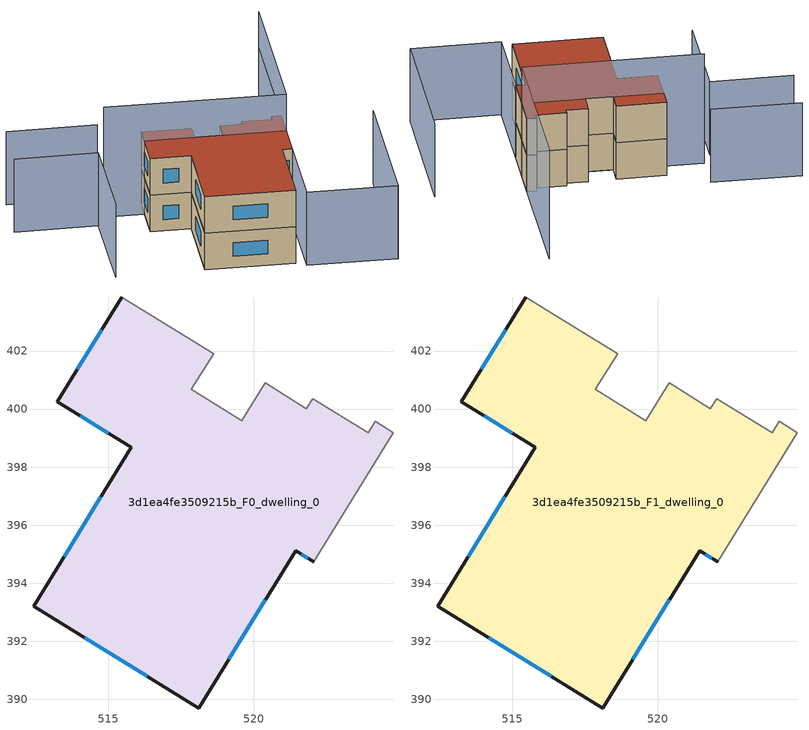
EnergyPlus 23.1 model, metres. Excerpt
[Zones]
3d1ea4fe3509215b_F0_dwelling_0
 floor ground (EU_floor_Construction): 524.19,399.57 524.82,399.19 522.07,394.74 521.45,395.12 518.11,389.7 512.42,393.21 515.79,398.68 513.24,400.25 515.46,403.86 518.62,401.91 517.86,400.68 519.59,399.6 520.4,400.9 521.82,400.02 522.03,400.36 523.95,399.18 z0
 wall outside (EU_wall_Construction): 515.46,403.86 513.24,400.25 515.79,398.68 512.42,393.21 518.11,389.7 521.45,395.12 522.07,394.74 z0:3
 wall adiabatic (EU_wall_Construction): 522.07,394.74 524.82,399.19 524.19,399.57 523.95,399.18 522.03,400.36 521.82,400.02 520.4,400.9 519.59,399.6 517.86,400.68 518.62,401.91 515.46,403.86 z0:3
 window (EU_Window_Construction): 514.77,402.74 513.93,401.38 / 521.64,395 521.87,394.86 / 519.15,391.39 520.41,393.43 / 514.19,392.12 516.33,390.79 / 514.74,396.98 513.47,394.91 / 514.03,399.76 515,399.17 z0.93:2.07
3d1ea4fe3509215b_F1_dwelling_0
 floor to 3d1ea4fe3509215b_F0_dwelling_0 (EU_floor_Construction): 524.19,399.57 524.82,399.19 522.07,394.74 521.45,395.12 518.11,389.7 512.42,393.21 515.79,398.68 513.24,400.25 515.46,403.86 518.62,401.91 517.86,400.68 519.59,399.6 520.4,400.9 521.82,400.02 522.03,400.36 523.95,399.18 z3
 wall outside (EU_wall_Construction): 515.46,403.86 513.24,400.25 515.79,398.68 512.42,393.21 518.11,389.7 521.45,395.12 522.07,394.74 z3:6
 wall adiabatic (EU_wall_Construction): 522.07,394.74 524.82,399.19 524.19,399.57 523.95,399.18 522.03,400.36 521.82,400.02 520.4,400.9 519.59,399.6 517.86,400.68 518.62,401.91 515.46,403.86 z3:6
 window (EU_Window_Construction): 514.77,402.74 513.93,401.38 / 521.64,395 521.87,394.86 / 519.15,391.39 520.41,393.43 / 514.19,392.12 516.33,390.79 / 514.74,396.98 513.47,394.91 / 514.03,399.76 515,399.17 z3.93:5.07
 roof outside (EU_roof_Construction): 522.07,394.74 524.82,399.19 524.19,399.57 523.95,399.18 522.03,400.36 521.82,400.02 520.4,400.9 519.59,399.6 517.86,400.68 518.62,401.91 515.46,403.86 513.24,400.25 515.79,398.68 512.42,393.21 518.11,389.7 521.45,395.12 z6
shading: 524.18,385.41 530.36,395.4 / 524.18,385.41 518.48,388.94 / 518.48,388.94 530.34,408.11 / 505.72,406.65 510.98,403.45 / 510.98,403.45 506.78,396.56 / 513.73,406.75 508.03,410.28 z0:6; 530.34,408.11 523.56,397.15 / 523.56,397.15 512.16,404.21 z0:9
[Building]
EU S2 Campaign: North Axis=0; Terrain=City; Solar Distribution=FullExterior
[Site:Location]
Montreal-Trudeau.Intl.AP: Latitude=45.4667; Longitude=-73.75; Time Zone=-5; Elevation=36
[SizingPeriod:WeatherFileDays]
AnnualSizingPeriod: Begin Month=1; Begin Day of Month=1; End Month=12; End Day of Month=31; Day of Week for Start Day=Monday; Use Weather File Daylight Saving Period=No; Use Weather File Rain and Snow Indicators=No
[MATERIAL]
EU_InternalMass_Material: Roughness=MediumRough; Thickness=0.1; Conductivity=1; Density=1800; Specific Heat=900; Thermal Absorptance=0.9; Solar Absorptance=0.7; Visible Absorptance=0.7
[MATERIAL:NOMASS] Roughness=MediumRough; Thermal Absorptance=0.9; Solar Absorptance=0.7; Visible Absorptance=0.7
Name | Thermal Resistance
EU_wall_NoMass; EU_floor_NoMass | 1.51479
EU_roof_NoMass | 2.84114
[WINDOWMATERIAL:SIMPLEGLAZINGSYSTEM]
EU_Window_SimpleGlazing: UFactor=3.53504; Solar Heat Gain Coefficient=0.8; Visible Transmittance=0.8
[CONSTRUCTION]
EU_wall_Construction: EU_wall_NoMass
EU_roof_Construction: EU_roof_NoMass
EU_floor_Construction: EU_floor_NoMass
EU_Window_Construction: EU_Window_SimpleGlazing
EU_InternalMass_Construction: EU_InternalMass_Material
[ZONE] Type=1; Multiplier=1; Ceiling Height=autocalculate; Floor Area=autocalculate; Part of Total Floor Area=Yes
Name | Volume
3d1ea4fe3509215b_F0_dwelling_0 | 257.993
3d1ea4fe3509215b_F1_dwelling_0 | 257.99
[INTERNALMASS] Construction=EU_InternalMass_Construction; Surface Area=85.9976
Name | Zone or ZoneList
3d1ea4fe3509215b_F0_dwelling_0_EU_InternalMass | 3d1ea4fe3509215b_F0_dwelling_0
3d1ea4fe3509215b_F1_dwelling_0_EU_InternalMass | 3d1ea4fe3509215b_F1_dwelling_0
[OTHEREQUIPMENT] Fuel Type=Electricity; Design Level Calculation Method=Watts/Area; Power per Zone Floor Area=1; Fraction Latent=0; Fraction Radiant=0; Fraction Lost=0; Carbon Dioxide Generation Rate=0; EndUse Subcategory=EU_Step8_InternalGains
Name | Zone or ZoneList or Space or SpaceList | Schedule
EU_Step8_InternalGain_3d1ea4fe3509215b_F0_dwelling_0_f000 | 3d1ea4fe3509215b_F0_dwelling_0 | EU_Step8_GainSchedule_3d1ea4fe3509215b_F0_dwelling_0_f000
EU_Step8_InternalGain_3d1ea4fe3509215b_F1_dwelling_0_f000 | 3d1ea4fe3509215b_F1_dwelling_0 | EU_Step8_GainSchedule_3d1ea4fe3509215b_F1_dwelling_0_f000
[ZONEVENTILATION:DESIGNFLOWRATE] Schedule=EU_AlwaysOn; Design Flow Rate Calculation Method=AirChanges/Hour; Air Changes per Hour=0.775154; Ventilation Type=Natural; Fan Pressure Rise=0; Fan Total Efficiency=1; Constant Term Coefficient=1; Temperature Term Coefficient=0; Velocity Term Coefficient=0; Velocity Squared Term Coefficient=0; Minimum Indoor Temperature=-100; Maximum Indoor Temperature=100; Delta Temperature=-100; Minimum Outdoor Temperature=-100; Maximum Outdoor Temperature=100; Maximum Wind Speed=40
Name | Zone or ZoneList or Space or SpaceList
EU_ConstantAir_3d1ea4fe3509215b_F0_dwelling_0 | 3d1ea4fe3509215b_F0_dwelling_0
EU_ConstantAir_3d1ea4fe3509215b_F1_dwelling_0 | 3d1ea4fe3509215b_F1_dwelling_0
[HVACTEMPLATE:THERMOSTAT] Constant Heating Setpoint=20; Constant Cooling Setpoint=50
EU_HeatOnly_3d1ea4fe3509215b_F0_dwelling_0; EU_HeatOnly_3d1ea4fe3509215b_F1_dwelling_0
[HVACTEMPLATE:ZONE:IDEALLOADSAIRSYSTEM] System Availability Schedule=EU_AlwaysOn; Maximum Heating Supply Air Temperature=50; Minimum Cooling Supply Air Temperature=13; Maximum Heating Supply Air Humidity Ratio=0.0156; Minimum Cooling Supply Air Humidity Ratio=0.0077; Heating Limit=NoLimit; Cooling Limit=NoLimit; Heating Availability Schedule=EU_AlwaysOn; Cooling Availability Schedule=EU_CoolingOff; Dehumidification Control Type=ConstantSensibleHeatRatio; Cooling Sensible Heat Ratio=0.7; Dehumidification Setpoint=60; Humidification Control Type=None; Humidification Setpoint=30; Outdoor Air Method=None; Outdoor Air Flow Rate per Person=0.00944; Outdoor Air Flow Rate per Zone Floor Area=0; Outdoor Air Flow Rate per Zone=0; Demand Controlled Ventilation Type=None; Outdoor Air Economizer Type=NoEconomizer; Heat Recovery Type=None; Sensible Heat Recovery Effectiveness=0.7; Latent Heat Recovery Effectiveness=0.65
Name | Template Thermostat
3d1ea4fe3509215b_F0_dwelling_0 | EU_HeatOnly_3d1ea4fe3509215b_F0_dwelling_0
3d1ea4fe3509215b_F1_dwelling_0 | EU_HeatOnly_3d1ea4fe3509215b_F1_dwelling_0
[SIZING:ZONE] Zone Cooling Design Supply Air Temperature Input Method=SupplyAirTemperature; Zone Cooling Design Supply Air Temperature=13; Zone Heating Design Supply Air Temperature Input Method=SupplyAirTemperature; Zone Heating Design Supply Air Temperature=50; Zone Cooling Design Supply Air Humidity Ratio=0.008; Zone Heating Design Supply Air Humidity Ratio=0.008; Cooling Design Air Flow Method=DesignDay; Cooling Design Air Flow Rate=0; Cooling Minimum Air Flow per Zone Floor Area=0.000762; Cooling Minimum Air Flow=0; Cooling Minimum Air Flow Fraction=0.2; Heating Design Air Flow Method=DesignDay; Heating Design Air Flow Rate=0; Heating Maximum Air Flow per Zone Floor Area=0.002032; Heating Maximum Air Flow=0.141576; Heating Maximum Air Flow Fraction=0.3; Account for Dedicated Outdoor Air System=No; Dedicated Outdoor Air System Control Strategy=NeutralSupplyAir; Dedicated Outdoor Air Low Setpoint Temperature for Design=autosize; Dedicated Outdoor Air High Setpoint Temperature for Design=autosize; Zone Load Sizing Method=Sensible Load Only No Latent Load; Zone Latent Cooling Design Supply Air Humidity Ratio Input Method=HumidityRatioDifference; Zone Cooling Design Supply Air Humidity Ratio Difference=0.005; Zone Latent Heating Design Supply Air Humidity Ratio Input Method=HumidityRatioDifference; Zone Humidification Design Supply Air Humidity Ratio Difference=0.005
3d1ea4fe3509215b_F0_dwelling_0; 3d1ea4fe3509215b_F1_dwelling_0
[SCHEDULE:CONSTANT]
Name | Hourly Value
EU_AlwaysOn | 1
EU_CoolingOff | 0
[SCHEDULE:FILE] Column Number=1; Rows to Skip at Top=0; Number of Hours of Data=8760; Column Separator=Comma; Interpolate to Timestep=No; Minutes per Item=60; Adjust Schedule for Daylight Savings=Yes
Name | File
EU_Step8_GainSchedule_3d1ea4fe3509215b_F0_dwelling_0_f000 | ../../schedules/3d1ea4fe3509215b/3d1ea4fe3509215b_F0_dwelling_0_f000_gain.csv
EU_Step8_GainSchedule_3d1ea4fe3509215b_F1_dwelling_0_f000 | ../../schedules/3d1ea4fe3509215b/3d1ea4fe3509215b_F1_dwelling_0_f000_gain.csv
